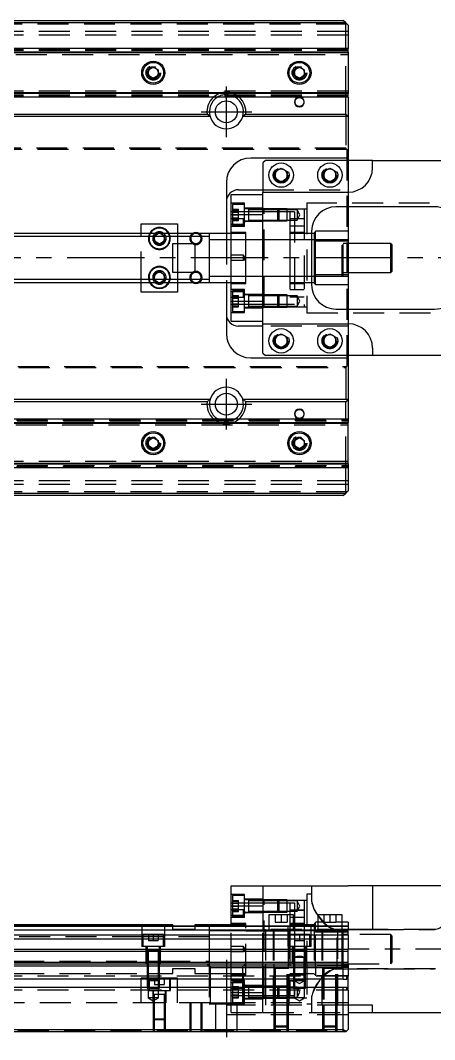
# Model space of a CAD drawing. Extents: x -13 to 750, y -349 to 120.
# Drawn here: x 325.4 to 495.5, y -320.8 to 97.5 of the extents above; entities that cross this region are included whole.
import ezdxf

# ---------------------------------------------------------------- set-up
doc = ezdxf.new("R2010")
doc.units = 0
doc.linetypes.add('CENTER', pattern=[50.8, 31.75, -6.35, 6.35, -6.35])
doc.linetypes.add('DASHED', pattern=[19.05, 12.7, -6.35])
doc.layers.get('0').update_dxf_attribs({"linetype": 'CONTINUOUS'})
doc.layers.add('CENTER', color=1, linetype='CENTER')

msp = doc.modelspace()

# ---------------------------------------------------------------- linework, layer by layer
at = {"color": 7, "linetype": 'CONTINUOUS'}
for p, q in [((305, 97.5), (458, 97.5)), ((459, 96.5), (305, 96.5)), ((459, 96.5), (458, 97.5)), ((460, 95.5), (459, 96.5)), ((459, 86), (459, 96.5)), ((460, 95.5), (460, 86)), ((460, 86), (305, 86)), ((460, 84.48), (312.27, 84.48)), ((460, 84.2), (312.95, 84.2)), ((460, 84.48), (460, 86)), ((460, 84.48), (460, 84.2)), ((460, 84.2), (460, 67.8)), ((378, 77.15), (380, 78.31)), ((378, 74.85), (378, 77.15)), ((380, 78.31), (382, 77.15)), ((382, 77.15), (382, 74.85)), ((438, 77.15), (440, 78.31)), ((438, 74.85), (438, 77.15)), ((440, 78.31), (442, 77.15)), ((442, 77.15), (442, 74.85)), ((380, 73.69), (378, 74.85)), ((382, 74.85), (380, 73.69)), ((440, 73.69), (438, 74.85)), ((442, 74.85), (440, 73.69)), ((460, 67.8), (305, 67.8)), ((460, 67.52), (305, 67.52)), ((460, 67.8), (460, 67.52)), ((460, 66), (460, 67.52)), ((460, 66), (305, 66)), ((459, 59), (459, 66)), ((460, 66), (460, 58)), ((305, 59), (402.06, 59)), ((403.29, 58), (402.06, 59)), ((417.94, 59), (416.71, 58)), ((417.94, 59), (459, 59)), ((459, 59), (460, 58)), ((403.29, 58), (305, 58)), ((460, 58), (416.71, 58)), ((460, 58), (460, 41)), ((460, 41), (420, 41)), ((426, 40), (425, 39)), ((425, 39), (425, 27)), ((470, 40), (426, 40)), ((460, 41), (460, 40)), ((470, 40), (503.5, 40)), ((470, 37), (470, 40)), ((430, 35.44), (432.5, 36.89)), ((430, 32.56), (430, 35.44)), ((432.5, 36.89), (435, 35.44)), ((435, 35.44), (435, 32.56)), ((450, 35.44), (452.5, 36.89)), ((450, 32.56), (450, 35.44)), ((452.5, 36.89), (455, 35.44)), ((455, 35.44), (455, 32.56)), ((410, 31), (410, 10)), ((432.5, 31.11), (430, 32.56)), ((435, 32.56), (432.5, 31.11)), ((452.5, 31.11), (450, 32.56)), ((455, 32.56), (452.5, 31.11)), ((412, 26), (425, 26)), ((412, 17.78), (412, 26)), ((415, 28), (425, 28)), ((425, 27), (460, 27)), ((425, 17.78), (425, 27)), ((495.5, 21), (455, 21)), ((460, 21), (460, 11)), ((412, 17.78), (425, 17.78)), ((412, -17.78), (412, 17.78)), ((425, -17.78), (425, 17.78)), ((425, -17.78), (425, 17.78)), ((375, 10), (375, 14)), ((375, 14), (390, 14)), ((390, 14), (390, 10)), ((403, 10), (305, 10)), ((381.96, 10), (382.5, 10.31)), ((382.5, 10.31), (383.04, 10)), ((412, 10), (403, 10)), ((403, 10), (403, -10)), ((403, 10), (403, -10)), ((445, 11), (445, -11)), ((446, 10), (445, 10)), ((446.31, 10.38), (446, 10.38)), ((446, 10.38), (446, 0)), ((446.63, 6.93), (446.63, 11)), ((460, 11), (446.63, 11)), ((460, 11), (460, 6.93)), ((388, -6), (388, 6)), ((388, 6), (397, 6)), ((397, 6), (397, -6)), ((446.63, -6.93), (446.63, 6.93)), ((460, 6.93), (446.63, 6.93)), ((460, 6.93), (460, -6.93)), ((477.5, 6), (460, 6)), ((478, 5.5), (477.5, 6)), ((477.5, -6), (477.5, 6)), ((478, 5.5), (478, -5.5)), ((446, 0), (446, -10.38)), ((397, -6), (388, -6)), ((446.63, -11), (446.63, -6.93)), ((460, -6.93), (446.63, -6.93)), ((460, -6), (477.5, -6)), ((460, -6.93), (460, -11)), ((477.5, -6), (478, -5.5)), ((305, -10), (403, -10)), ((375, -14), (375, -10)), ((382.5, -10.31), (381.96, -10)), ((383.04, -10), (382.5, -10.31)), ((390, -10), (390, -14)), ((403, -10), (412, -10)), ((410, -10), (410, -31)), ((445, -10), (446, -10)), ((446, -10.38), (446.31, -10.38)), ((460, -11), (446.63, -11)), ((460, -11), (460, -21)), ((390, -14), (375, -14)), ((412, -26), (412, -17.78)), ((412, -17.78), (425, -17.78)), ((425, -27), (425, -17.78)), ((455, -21), (495.5, -21)), ((412, -26), (425, -26)), ((425, -28), (415, -28)), ((425, -39), (425, -27)), ((425, -27), (460, -27)), ((430, -32.56), (432.5, -31.11)), ((430, -35.44), (430, -32.56)), ((432.5, -31.11), (435, -32.56)), ((435, -32.56), (435, -35.44)), ((450, -32.56), (452.5, -31.11)), ((450, -35.44), (450, -32.56)), ((452.5, -31.11), (455, -32.56)), ((455, -32.56), (455, -35.44)), ((432.5, -36.89), (430, -35.44)), ((435, -35.44), (432.5, -36.89)), ((452.5, -36.89), (450, -35.44)), ((455, -35.44), (452.5, -36.89)), ((470, -37), (470, -40)), ((420, -41), (460, -41)), ((425, -39), (426, -40)), ((470, -40), (426, -40)), ((460, -40), (460, -41)), ((460, -41), (460, -58)), ((503.5, -40), (470, -40)), ((305, -58), (403.29, -58)), ((402.06, -59), (403.29, -58)), ((416.71, -58), (460, -58)), ((416.71, -58), (417.94, -59)), ((460, -58), (459, -59)), ((460, -58), (460, -66)), ((402.06, -59), (305, -59)), ((459, -59), (417.94, -59)), ((459, -66), (459, -59)), ((305, -66), (460, -66)), ((460, -66), (460, -67.52)), ((305, -67.52), (460, -67.52)), ((305, -67.8), (460, -67.8)), ((460, -67.8), (460, -67.52)), ((460, -84.2), (460, -67.8)), ((378, -74.85), (380, -73.69)), ((378, -77.15), (378, -74.85)), ((380, -73.69), (382, -74.85)), ((382, -74.85), (382, -77.15)), ((438, -74.85), (440, -73.69)), ((438, -77.15), (438, -74.85)), ((440, -73.69), (442, -74.85)), ((442, -74.85), (442, -77.15)), ((380, -78.31), (378, -77.15)), ((382, -77.15), (380, -78.31)), ((440, -78.31), (438, -77.15)), ((442, -77.15), (440, -78.31)), ((305, -86), (460, -86)), ((312.27, -84.48), (460, -84.48)), ((312.95, -84.2), (460, -84.2)), ((459, -96.5), (459, -86)), ((460, -84.48), (460, -84.2)), ((460, -84.48), (460, -86)), ((460, -86), (460, -95.5)), ((459, -96.5), (460, -95.5)), ((305, -96.5), (459, -96.5)), ((458, -97.5), (305, -97.5)), ((458, -97.5), (459, -96.5)), ((412, -265.84), (412, -257.62)), ((412, -257.62), (425, -257.62)), ((425, -257.62), (460, -257.62)), ((425, -257.62), (425, -274.12)), ((470, -257.62), (460, -257.62)), ((503.5, -257.62), (470, -257.62)), ((470, -257.62), (470, -275.62)), ((412, -274.12), (412, -265.84)), ((412, -265.84), (425, -265.84)), ((427.5, -269.62), (427.5, -274.12)), ((437.5, -269.62), (427.5, -269.62)), ((437.5, -274.12), (437.5, -269.62)), ((447.5, -269.62), (447.5, -274.12)), ((457.5, -269.62), (447.5, -269.62)), ((457.5, -274.12), (457.5, -269.62)), ((388, -273.62), (304.5, -273.62)), ((304.5, -274.12), (460, -274.12)), ((304.5, -274.28), (460, -274.28)), ((304.5, -275.68), (460, -275.68)), ((388, -274.12), (388, -273.62)), ((403, -273.62), (397, -273.62)), ((397, -273.62), (397, -274.12)), ((412, -273.62), (403, -273.62)), ((403, -273.62), (403, -274.12)), ((403, -273.62), (403, -274.12)), ((460, -274.28), (460, -274.12)), ((460, -274.28), (460, -275.68)), ((470, -275.62), (460, -275.62)), ((460, -277.76), (460, -275.68)), ((304.5, -277.76), (460, -277.76)), ((304.5, -279.38), (460, -279.38)), ((460, -277.76), (460, -279.38)), ((460, -279.38), (460, -283.67)), ((304.5, -283.67), (460, -283.67)), ((460, -284.52), (460, -283.67)), ((0, -284.52), (460, -284.52)), ((460, -289.02), (460, -284.52)), ((0, -289.02), (460, -289.02)), ((1, -289.62), (459, -289.62)), ((458, -290.62), (2, -290.62)), ((435.5, -291.62), (429.5, -291.62)), ((435.5, -291.62), (429.5, -291.62)), ((458, -290.62), (459, -289.62)), ((458, -295.92), (458, -290.62)), ((459, -289.62), (460, -290.62)), ((459, -289.62), (460, -289.62)), ((460, -289.62), (460, -289.02)), ((460, -290.62), (460, -294.77)), ((458, -295.92), (2, -295.92)), ((458, -295.92), (459.5, -295.92)), ((459.5, -295.92), (459.5, -294.77)), ((459.5, -294.77), (460, -294.77)), ((460, -295.92), (459.5, -295.92)), ((460, -295.92), (460, -294.77)), ((460, -299.32), (460, -295.92)), ((458, -299.32), (2, -299.32)), ((459.5, -299.32), (458, -299.32)), ((458, -316.62), (458, -299.32)), ((459.5, -299.32), (460, -299.32)), ((459.5, -300.47), (459.5, -299.32)), ((460, -300.47), (459.5, -300.47)), ((460, -300.47), (460, -299.32)), ((460, -300.47), (460, -316.62)), ((385, -302.22), (380, -302.22)), ((470, -306.62), (460, -306.62)), ((470, -309.62), (470, -306.62)), ((460, -309.62), (470, -309.62)), ((470, -309.62), (503.5, -309.62)), ((459, -317.62), (1, -317.62)), ((2, -316.62), (458, -316.62)), ((459, -317.62), (458, -316.62)), ((460, -316.62), (459, -317.62))]:
    msp.add_line(p, q, dxfattribs=at)
at = {"color": 3, "linetype": 'DASHED'}
for p, q in [((460, 93), (0, 93)), ((459.5, 96), (294.8, 96)), ((460, 91.5), (0, 91.5)), ((460, 85.4), (0, 85.4)), ((460, 84.42), (304.5, 84.42)), ((460, 85.15), (305, 85.15)), ((459, 66), (459, 86)), ((304.5, 83.5), (460, 83.5)), ((377.5, 76), (377.53, 76.41)), ((437.5, 76), (437.53, 76.37)), ((460, 68.5), (304.5, 68.5)), ((460, 67.58), (304.5, 67.58)), ((460, 66.6), (0, 66.6)), ((460, 66.85), (305, 66.85)), ((459, 59), (459, 45)), ((459.5, 44.5), (0.5, 44.5)), ((459, 45), (1, 45)), ((459.5, 44.5), (459, 45)), ((459.5, 44.5), (459.5, -44.5)), ((460, 40), (460, 28)), ((429.5, 34), (429.52, 34.35)), ((449.5, 34), (449.52, 34.35)), ((425, 28), (460, 28)), ((425, 17.78), (425, 26)), ((460, 28), (460, 27)), ((460, 27), (460, 21)), ((417.5, 22.43), (412, 22.43)), ((417.5, 21.93), (412.5, 21.93)), ((412.5, 21.93), (412.5, 17.68)), ((417.5, 12.93), (417.5, 22.43)), ((512.5, 22.5), (443, 22.5)), ((443, 22.5), (443, -22.5)), ((412.5, 19), (412, 19)), ((412.5, 19.99), (415, 19.99)), ((412.5, 19.68), (415, 19.68)), ((425, 19), (412.5, 19)), ((412.5, 18.83), (415, 18.83)), ((412.5, 17.68), (415, 17.68)), ((412.5, 17.68), (412.5, 13.43)), ((415, 18.83), (415, 19.99)), ((415, 16.52), (415, 18.83)), ((425, 20.43), (417.5, 20.43)), ((419.11, 20.18), (417.5, 20.18)), ((425, 20.18), (419.09, 20.18)), ((419.1, 20.18), (419.1, 15.18)), ((419.1, 20.18), (419.1, 17.83)), ((425, 19.78), (419.1, 19.78)), ((419.1, 17.83), (419.1, 17.55)), ((419.1, 17.55), (419.1, 15.91)), ((425.5, 20), (425, 20.5)), ((431.1, 20.18), (425, 20.18)), ((431.1, 20.18), (425, 20.18)), ((425.5, 20), (425, 20)), ((431.5, 19.78), (425, 19.78)), ((436, 19), (425, 19)), ((431.28, 20), (425.5, 20)), ((425.5, -20), (425.5, 20)), ((431.5, 19.78), (431.1, 20.18)), ((435, 20.18), (431.1, 20.18)), ((431.1, 17.68), (431.1, 20.18)), ((431.1, 15.18), (431.1, 17.68)), ((442, 20), (431.28, 20)), ((435, 19.78), (431.5, 19.78)), ((431.5, 19.78), (431.5, 17.68)), ((431.5, 17.68), (431.5, 15.58)), ((435, 15.18), (435, 20.18)), ((439, 19.78), (435, 19.78)), ((438, 19), (436, 19)), ((436, 19), (436, 0)), ((438, 19), (438, 0)), ((440.21, 17.68), (439, 19.78)), ((439, 19.78), (439, 17.68)), ((439, 15.58), (440.21, 17.68)), ((439, 17.68), (439, 15.58)), ((443, 20), (442, 20)), ((442, 20), (442, 0)), ((417, 16.1), (412, 16.1)), ((412, 13.9), (417, 13.9)), ((417.5, 12.93), (412, 12.93)), ((412.5, 16.52), (415, 16.52)), ((412.5, 15.68), (415, 15.68)), ((412.5, 15.37), (415, 15.37)), ((412.5, 13.43), (417.5, 13.43)), ((415, 15.37), (415, 16.52)), ((417.66, 15), (417, 16.1)), ((417, 15), (417, 16.1)), ((417, 13.9), (417.66, 15)), ((417.66, 15), (417, 15)), ((417, 13.9), (417, 15)), ((417.5, 15.18), (419.11, 15.18)), ((425, 14.93), (417.5, 14.93)), ((419.09, 15.18), (425, 15.18)), ((419.1, 15.91), (419.1, 15.18)), ((419.1, 15.58), (425, 15.58)), ((425, 15.58), (431.5, 15.58)), ((425, 15.18), (431.1, 15.18)), ((425, 15.18), (431.1, 15.18)), ((431.1, 15.18), (431.5, 15.58)), ((431.1, 15.18), (435, 15.18)), ((431.5, 15.58), (435, 15.58)), ((435, 15.58), (439, 15.58)), ((438, 16), (436, 16)), ((442, 13), (436, 13)), ((442, 16), (438, 16)), ((375, -10), (375, 10)), ((380.5, 9.15), (381.96, 10)), ((380.5, 6.85), (380.5, 9.15)), ((383.04, 10), (384.5, 9.15)), ((384.5, 9.15), (384.5, 6.85)), ((390, 10), (390, 5)), ((410, 10), (410, -10)), ((418, 10.5), (412, 10.5)), ((418, 10), (412, 10)), ((418, 0), (418, 10.5)), ((442, 10.5), (436, 10.5)), ((442, 10), (436, 10)), ((436, 10), (436, 0)), ((445, 10), (442, 10)), ((380, 8), (380.01, 8.25)), ((382.5, 5.69), (380.5, 6.85)), ((384.5, 6.85), (382.5, 5.69)), ((390, 5), (390, -5)), ((412, 7.5), (403, 7.5)), ((418, 7.5), (412, 7.5)), ((425, 7.5), (418, 7.5)), ((436, 7.5), (425, 7.5)), ((442, 7.5), (436, 7.5)), ((445, 7.5), (442, 7.5)), ((446, 7.5), (445, 7.5)), ((446.63, 7.5), (446, 7.5)), ((457.5, 7.5), (446.63, 7.5)), ((460, 7.5), (457.5, 7.5)), ((458, 7), (457.5, 7.5)), ((457.5, -7.5), (457.5, 7.5)), ((458, -7), (458, 7)), ((460, 6), (458, 6)), ((417, 1.1), (412, 1.1)), ((417.66, 0), (417, 1.1)), ((417, -1.1), (417, 1.1)), ((417.66, 0), (417, -1.1)), ((418, -10.5), (418, 0)), ((436, 0), (436, -19)), ((436, 0), (436, -10)), ((438, 0), (438, -19)), ((442, 0), (442, -20)), ((417, -1.1), (412, -1.1)), ((380, -8), (380.01, -7.75)), ((380.5, -6.85), (382.5, -5.69)), ((380.5, -9.15), (380.5, -6.85)), ((382.5, -5.69), (384.5, -6.85)), ((384.5, -6.85), (384.5, -9.15)), ((390, -5), (390, -10)), ((403, -7.5), (412, -7.5)), ((412, -7.5), (418, -7.5)), ((418, -7.5), (425, -7.5)), ((425, -7.5), (436, -7.5)), ((436, -7.5), (442, -7.5)), ((442, -7.5), (445, -7.5)), ((445, -7.5), (446, -7.5)), ((446, -7.5), (446.63, -7.5)), ((446.63, -7.5), (457.5, -7.5)), ((457.5, -7.5), (458, -7)), ((457.5, -7.5), (460, -7.5)), ((458, -6), (460, -6)), ((381.96, -10), (380.5, -9.15)), ((384.5, -9.15), (383.04, -10)), ((412, -10), (418, -10)), ((412, -10.5), (418, -10.5)), ((436, -10), (442, -10)), ((436, -10.5), (442, -10.5)), ((442, -10), (445, -10)), ((417.5, -12.93), (412, -12.93)), ((417, -13.9), (412, -13.9)), ((412, -16.1), (417, -16.1)), ((417.5, -13.43), (412.5, -13.43)), ((412.5, -13.43), (412.5, -21.93)), ((412.5, -15.37), (415, -15.37)), ((412.5, -15.68), (415, -15.68)), ((412.5, -16.52), (415, -16.52)), ((415, -15.68), (415, -15.37)), ((415, -17.68), (415, -15.68)), ((417.66, -15), (417, -13.9)), ((417, -15), (417, -13.9)), ((417, -16.1), (417.66, -15)), ((417.66, -15), (417, -15)), ((417, -16.1), (417, -15)), ((417.5, -17.68), (417.5, -12.93)), ((425, -14.93), (417.5, -14.93)), ((419.11, -15.18), (417.5, -15.18)), ((425, -15.18), (419.09, -15.18)), ((419.1, -15.18), (419.1, -20.18)), ((425, -15.58), (419.1, -15.58)), ((431.1, -15.18), (425, -15.18)), ((431.1, -15.18), (425, -15.18)), ((431.5, -15.58), (425, -15.58)), ((431.5, -15.58), (431.1, -15.18)), ((435, -15.18), (431.1, -15.18)), ((431.1, -20.18), (431.1, -15.18)), ((435, -15.58), (431.5, -15.58)), ((431.5, -15.58), (431.5, -19.78)), ((435, -20.18), (435, -15.18)), ((439, -15.58), (435, -15.58)), ((436, -13), (442, -13)), ((436, -16), (438, -16)), ((438, -16), (442, -16)), ((440.21, -17.68), (439, -15.58)), ((439, -15.58), (439, -19.78)), ((412, -19), (412.5, -19)), ((412.5, -17.68), (415, -17.68)), ((412.5, -18.83), (415, -18.83)), ((412.5, -19), (425, -19)), ((412.5, -19.68), (415, -19.68)), ((412.5, -19.99), (415, -19.99)), ((415, -19.68), (415, -17.68)), ((415, -19.99), (415, -19.68)), ((417.5, -22.43), (417.5, -17.68)), ((417.5, -20.18), (419.11, -20.18)), ((417.5, -20.43), (425, -20.43)), ((419.09, -20.18), (425, -20.18)), ((419.1, -19.78), (425, -19.78)), ((425, -26), (425, -17.78)), ((425, -19), (436, -19)), ((425, -19.78), (431.5, -19.78)), ((425, -20), (425.5, -20)), ((425, -20.5), (425.5, -20)), ((425, -20.18), (431.1, -20.18)), ((425, -20.18), (431.1, -20.18)), ((425.5, -20), (431.28, -20)), ((431.1, -20.18), (431.5, -19.78)), ((431.1, -20.18), (435, -20.18)), ((431.28, -20), (442, -20)), ((431.5, -19.78), (435, -19.78)), ((435, -19.78), (439, -19.78)), ((436, -19), (438, -19)), ((439, -19.78), (440.21, -17.68)), ((442, -20), (443, -20)), ((412, -22.43), (417.5, -22.43)), ((412.5, -21.93), (417.5, -21.93)), ((443, -22.5), (512.5, -22.5)), ((460, -21), (460, -27)), ((460, -28), (425, -28)), ((460, -27), (460, -28)), ((460, -28), (460, -40)), ((429.5, -34), (429.52, -33.65)), ((449.5, -34), (449.52, -33.65)), ((0.5, -44.5), (459.5, -44.5)), ((1, -45), (459, -45)), ((459, -45), (459.5, -44.5)), ((459, -45), (459, -59)), ((0, -66.6), (460, -66.6)), ((305, -66.85), (460, -66.85)), ((459, -86), (459, -66)), ((304.5, -67.58), (460, -67.58)), ((304.5, -68.5), (460, -68.5)), ((382.48, -75.71), (382.5, -76)), ((437.5, -76), (437.53, -75.59)), ((460, -83.5), (304.5, -83.5)), ((0, -85.4), (460, -85.4)), ((304.5, -84.42), (460, -84.42)), ((305, -85.15), (460, -85.15)), ((460, -91.5), (0, -91.5)), ((460, -93), (0, -93)), ((459.5, -96), (294.8, -96)), ((445, -257.62), (445, -263.99)), ((417.5, -261.19), (412, -261.19)), ((417.5, -261.69), (412.5, -261.69)), ((412.5, -261.69), (412.5, -265.94)), ((417.5, -270.69), (417.5, -261.19)), ((425, -263.19), (417.5, -263.19)), ((419.1, -263.44), (417.5, -263.44)), ((419.1, -263.44), (419.09, -263.44)), ((419.11, -263.44), (419.1, -263.44)), ((425, -263.44), (419.1, -263.44)), ((419.1, -263.44), (419.1, -263.84)), ((419.1, -263.44), (419.1, -268.44)), ((419.1, -263.44), (419.1, -268.44)), ((425.5, -263.62), (425, -263.12)), ((431.1, -263.44), (425, -263.44)), ((431.1, -263.44), (425, -263.44)), ((431.5, -263.84), (431.1, -263.44)), ((435, -263.44), (431.1, -263.44)), ((431.1, -265.94), (431.1, -263.44)), ((435, -268.44), (435, -263.44)), ((445, -261.12), (443, -261.12)), ((443, -261.12), (443, -282.62)), ((412, -264.62), (412.5, -264.62)), ((412, -264.62), (412.5, -264.62)), ((417, -267.52), (412, -267.52)), ((412.5, -263.63), (415, -263.63)), ((412.5, -263.94), (415, -263.94)), ((412.5, -264.62), (417.5, -264.62)), ((412.5, -264.62), (417.5, -264.62)), ((412.5, -264.79), (415, -264.79)), ((412.5, -265.94), (412.5, -270.19)), ((412.5, -265.94), (415, -265.94)), ((412.5, -267.1), (415, -267.1)), ((415, -264.79), (415, -263.63)), ((415, -267.1), (415, -264.79)), ((415, -268.25), (415, -267.1)), ((417.66, -268.62), (417, -267.52)), ((417, -268.62), (417, -267.52)), ((417.5, -264.62), (419.1, -264.62)), ((417.5, -264.62), (419.1, -264.62)), ((425, -263.84), (419.1, -263.84)), ((419.1, -263.84), (419.1, -265.8)), ((419.1, -264.62), (425, -264.62)), ((419.1, -264.62), (425, -264.62)), ((419.1, -265.8), (419.1, -266.08)), ((419.1, -265.94), (419.1, -268.44)), ((419.1, -265.94), (419.1, -268.44)), ((419.1, -266.08), (419.1, -268.04)), ((425.5, -263.62), (425, -263.62)), ((431.5, -263.84), (425, -263.84)), ((425, -264.62), (431.5, -264.62)), ((425, -264.62), (431.5, -264.62)), ((431.28, -263.62), (425.5, -263.62)), ((425.5, -303.62), (425.5, -263.62)), ((431.1, -268.44), (431.1, -265.94)), ((435, -263.62), (431.28, -263.62)), ((435, -263.84), (431.5, -263.84)), ((431.5, -263.84), (431.5, -265.94)), ((431.5, -264.62), (435, -264.62)), ((431.5, -264.62), (435, -264.62)), ((431.5, -265.94), (431.5, -268.04)), ((442, -263.62), (435, -263.62)), ((439, -263.84), (435, -263.84)), ((435, -264.62), (436, -264.62)), ((435, -264.62), (436, -264.62)), ((436, -264.62), (438, -264.62)), ((436, -264.62), (436, -274.12)), ((438, -267.62), (436, -267.62)), ((438, -264.62), (438, -277.62)), ((438, -267.62), (442, -267.62)), ((442, -267.62), (438, -267.62)), ((440.21, -265.94), (439, -263.84)), ((439, -263.84), (439, -265.94)), ((439, -268.04), (440.21, -265.94)), ((439, -265.94), (439, -268.04)), ((443, -263.62), (442, -263.62)), ((442, -263.62), (442, -274.12)), ((412, -269.72), (417, -269.72)), ((417.5, -270.69), (412, -270.69)), ((412.5, -267.94), (415, -267.94)), ((412.5, -268.25), (415, -268.25)), ((412.5, -270.19), (417.5, -270.19)), ((417, -269.72), (417.66, -268.62)), ((417.66, -268.62), (417, -268.62)), ((417, -269.72), (417, -268.62)), ((417.5, -268.44), (419.11, -268.44)), ((425, -268.69), (417.5, -268.69)), ((419.09, -268.44), (425, -268.44)), ((419.1, -268.04), (425, -268.04)), ((425, -268.04), (431.5, -268.04)), ((425, -268.44), (431.1, -268.44)), ((425, -268.44), (431.1, -268.44)), ((430, -269.62), (430, -272.62)), ((431.1, -268.44), (431.5, -268.04)), ((431.1, -268.44), (435, -268.44)), ((431.5, -268.04), (435, -268.04)), ((432.5, -269.62), (432.5, -272.62)), ((435, -268.04), (439, -268.04)), ((435, -269.62), (435, -272.62)), ((442, -270.62), (436, -270.62)), ((442, -270.62), (436, -270.62)), ((447.51, -269.64), (449.94, -272.62)), ((450, -269.62), (450, -272.62)), ((452.5, -269.62), (452.5, -272.62)), ((455, -269.62), (455, -272.62)), ((375.25, -274.12), (375.25, -282.62)), ((384.75, -282.62), (384.75, -274.12)), ((388, -275.62), (388, -274.12)), ((397, -275.62), (388, -275.62)), ((397, -274.12), (397, -275.62)), ((403, -274.12), (403, -283.62)), ((403, -274.12), (403, -283.62)), ((418, -273.12), (412, -273.12)), ((418, -273.62), (412, -273.62)), ((412, -289.62), (412, -274.12)), ((418, -294.12), (418, -273.12)), ((425, -274.12), (425, -275.62)), ((425, -275.62), (426, -275.62)), ((425, -289.62), (425, -275.62)), ((460, -275.62), (426, -275.62)), ((426, -275.62), (426, -289.62)), ((427.5, -274.12), (427.5, -275.62)), ((429.25, -275.62), (429.25, -306.62)), ((429.5, -275.62), (429.5, -289.62)), ((430, -272.62), (432.5, -272.62)), ((432.5, -272.62), (435, -272.62)), ((435.25, -274.12), (435.25, -282.62)), ((435.5, -291.62), (435.5, -275.62)), ((435.75, -277.62), (435.75, -275.62)), ((442, -273.12), (436, -273.12)), ((437.5, -273.62), (436, -273.62)), ((436, -274.12), (436, -275.62)), ((436, -275.62), (436, -277.62)), ((442, -273.62), (437.5, -273.62)), ((437.5, -275.62), (437.5, -274.12)), ((446, -273.62), (442, -273.62)), ((442, -274.12), (442, -275.62)), ((442, -275.62), (442, -277.62)), ((444.75, -282.62), (444.75, -274.12)), ((446, -273.24), (446, -274.12)), ((446.31, -273.24), (446, -273.24)), ((446, -274.12), (446, -275.62)), ((446, -275.62), (446, -293.99)), ((446.63, -274.12), (446.63, -272.62)), ((447.5, -272.62), (446.63, -272.62)), ((446.63, -275.62), (446.63, -274.12)), ((446.63, -276.69), (446.63, -275.62)), ((450, -272.62), (447.5, -272.62)), ((447.5, -274.12), (447.5, -275.62)), ((449.25, -275.62), (449.25, -306.62)), ((449.5, -275.62), (449.5, -291.62)), ((449.94, -272.62), (451.58, -274.12)), ((450, -272.62), (452.5, -272.62)), ((452.5, -272.62), (455, -272.62)), ((457.5, -272.62), (455, -272.62)), ((495.5, -275.54), (455, -275.54)), ((455, -275.54), (457.5, -275.54)), ((455.5, -291.62), (455.5, -275.62)), ((455.75, -306.62), (455.75, -275.62)), ((460, -272.62), (457.5, -272.62)), ((457.5, -275.62), (457.5, -274.12)), ((457.5, -275.54), (460, -275.54)), ((460, -272.62), (460, -274.12)), ((460, -275.54), (470, -275.54)), ((470, -275.54), (495.5, -275.54)), ((495.85, -275.53), (495.5, -275.54)), ((375.75, -278.62), (324.25, -278.62)), ((375.75, -277.62), (375.75, -282.62)), ((384.25, -277.62), (375.75, -277.62)), ((384.25, -278.62), (375.75, -278.62)), ((378, -277.62), (378, -280.12)), ((378, -280.12), (380, -280.12)), ((380, -277.62), (380, -280.12)), ((380, -280.12), (382, -280.12)), ((382, -277.62), (382, -280.12)), ((384.25, -282.62), (384.25, -277.62)), ((403, -278.62), (384.25, -278.62)), ((412, -276.12), (403, -276.12)), ((418, -276.12), (412, -276.12)), ((425, -276.12), (418, -276.12)), ((418, -276.12), (425, -276.12)), ((429.5, -276.12), (425, -276.12)), ((425, -276.12), (429.5, -276.12)), ((435.5, -276.12), (429.5, -276.12)), ((429.5, -276.12), (435.5, -276.12)), ((436, -276.12), (435.5, -276.12)), ((435.5, -276.12), (436, -276.12)), ((435.75, -277.62), (435.75, -282.62)), ((444.25, -277.62), (435.75, -277.62)), ((442, -276.12), (436, -276.12)), ((436, -277.62), (436, -302.62)), ((438, -277.62), (438, -280.12)), ((438, -280.12), (438, -287.12)), ((438, -280.12), (440, -280.12)), ((440, -277.62), (440, -280.12)), ((440, -280.12), (442, -280.12)), ((446, -276.12), (442, -276.12)), ((442, -277.62), (442, -280.12)), ((442, -280.12), (442, -287.12)), ((444.25, -282.62), (444.25, -277.62)), ((446.63, -276.12), (446, -276.12)), ((446.63, -276.12), (446, -276.12)), ((449.5, -276.12), (446.63, -276.12)), ((449.5, -276.12), (446.63, -276.12)), ((446.63, -290.55), (446.63, -276.69)), ((449.5, -276.69), (446.63, -276.69)), ((455.5, -276.12), (449.5, -276.12)), ((455.5, -276.12), (449.5, -276.12)), ((455.5, -276.69), (449.5, -276.69)), ((457.5, -276.12), (455.5, -276.12)), ((457.5, -276.12), (455.5, -276.12)), ((460, -276.69), (455.5, -276.69)), ((458, -276.62), (457.5, -276.12)), ((460, -276.12), (457.5, -276.12)), ((457.5, -283.62), (457.5, -276.12)), ((458, -283.62), (458, -276.62)), ((460, -277.62), (458, -277.62)), ((477.5, -277.62), (460, -277.62)), ((478, -278.12), (477.5, -277.62)), ((477.5, -283.62), (477.5, -277.62)), ((478, -278.12), (478, -283.62)), ((384.75, -282.62), (375.25, -282.62)), ((377, -282.62), (377, -289.62)), ((377.5, -282.62), (377.5, -284.22)), ((377.5, -284.21), (377.5, -284.22)), ((377.5, -284.22), (377.5, -284.22)), ((377.5, -284.22), (377.5, -289.62)), ((382.5, -284.22), (377.5, -284.22)), ((377.9, -284.22), (377.9, -289.62)), ((382.1, -289.62), (382.1, -284.22)), ((382.5, -284.22), (382.5, -282.62)), ((382.5, -284.22), (382.5, -284.21)), ((382.5, -284.22), (382.5, -284.22)), ((382.5, -289.62), (382.5, -284.22)), ((383, -289.62), (383, -282.62)), ((403, -283.62), (403, -289.62)), ((403, -283.62), (403, -289.62)), ((417, -282.52), (412, -282.52)), ((417.66, -283.62), (417, -282.52)), ((417, -284.72), (417, -282.52)), ((417.66, -283.62), (417, -284.72)), ((444.75, -282.62), (435.25, -282.62)), ((435.75, -306.62), (435.75, -282.62)), ((437, -282.62), (437, -289.62)), ((437.5, -282.62), (437.5, -284.22)), ((437.5, -284.21), (437.5, -284.22)), ((437.5, -284.22), (437.5, -284.22)), ((437.5, -284.22), (437.5, -289.62)), ((442.5, -284.22), (437.5, -284.22)), ((437.9, -284.22), (437.9, -289.62)), ((442.1, -289.62), (442.1, -284.22)), ((442.5, -284.22), (442.5, -282.62)), ((442.5, -284.22), (442.5, -284.21)), ((442.5, -284.22), (442.5, -284.22)), ((442.5, -289.62), (442.5, -284.22)), ((443, -289.62), (443, -282.62)), ((457.5, -291.12), (457.5, -283.62)), ((458, -290.62), (458, -283.62)), ((477.5, -289.62), (477.5, -283.62)), ((478, -283.62), (478, -289.12)), ((417, -284.72), (412, -284.72)), ((438, -287.12), (438, -289.62)), ((442, -287.12), (438, -287.12)), ((440.06, -286.62), (439.94, -286.62)), ((442, -289.62), (442, -287.12)), ((322.5, -288.62), (377.5, -288.62)), ((377.5, -288.62), (377.9, -288.62)), ((377.5, -289.62), (377.5, -295.92)), ((377.5, -289.62), (377.5, -295.92)), ((377.9, -288.62), (382.1, -288.62)), ((377.9, -289.62), (377.9, -295.92)), ((382.1, -288.62), (382.5, -288.62)), ((382.1, -295.92), (382.1, -289.62)), ((382.5, -288.62), (403, -288.62)), ((382.5, -295.92), (382.5, -289.62)), ((382.5, -295.92), (382.5, -289.62)), ((388, -291.62), (397, -291.62)), ((388, -293.62), (388, -291.62)), ((397, -291.62), (397, -293.62)), ((402, -289.62), (403, -290.62)), ((402.06, -289.62), (403.29, -290.62)), ((403, -289.62), (403, -290.39)), ((403, -289.62), (403, -290.39)), ((403, -290.39), (403, -290.62)), ((403, -290.39), (403, -290.62)), ((403, -290.62), (403, -306.12)), ((403, -291.12), (403.29, -291.12)), ((403.29, -290.62), (403.29, -295.92)), ((403.29, -291.12), (412, -291.12)), ((412, -301.4), (412, -289.62)), ((412, -291.12), (418, -291.12)), ((416.71, -290.62), (417.94, -289.62)), ((416.71, -295.92), (416.71, -290.62)), ((417, -290.62), (418, -289.62)), ((417, -306.12), (417, -290.62)), ((418, -291.12), (425, -291.12)), ((418, -291.12), (425, -291.12)), ((425, -295.92), (425, -289.62)), ((425, -291.12), (429.5, -291.12)), ((425, -291.12), (429.5, -291.12)), ((426, -289.62), (426, -295.92)), ((429.5, -289.62), (429.5, -291.62)), ((429.5, -291.12), (436, -291.12)), ((429.5, -291.12), (436, -291.12)), ((429.5, -291.61), (429.5, -291.62)), ((429.5, -291.62), (429.5, -295.92)), ((429.5, -291.62), (429.5, -291.62)), ((435.5, -291.62), (429.5, -291.62)), ((430, -291.62), (430, -295.92)), ((435, -306.62), (435, -291.62)), ((435.5, -306.62), (435.5, -291.61)), ((436, -291.12), (446, -291.12)), ((437.5, -289.62), (437.5, -295.92)), ((437.5, -289.62), (437.5, -295.92)), ((437.9, -289.62), (437.9, -295.92)), ((438, -289.62), (438, -295.92)), ((442, -295.92), (442, -289.62)), ((442.1, -295.92), (442.1, -289.62)), ((442.5, -295.92), (442.5, -289.62)), ((442.5, -295.92), (442.5, -289.62)), ((443, -289.62), (443, -306.12)), ((446, -291.12), (457.5, -291.12)), ((446.63, -290.55), (446.63, -294.62)), ((460, -290.55), (446.63, -290.55)), ((449.5, -291.61), (449.5, -306.62)), ((455.5, -291.62), (449.5, -291.62)), ((450, -291.62), (450, -306.62)), ((454.07, -291.81), (454.31, -291.76)), ((454.31, -291.76), (454.65, -291.71)), ((454.65, -291.71), (455, -291.7)), ((455, -306.62), (455, -291.62)), ((455.56, -291.7), (455, -291.7)), ((455, -291.7), (455.56, -291.7)), ((455.5, -306.62), (455.5, -291.61)), ((495.5, -291.7), (455.56, -291.7)), ((455.56, -291.7), (495.5, -291.7)), ((457.5, -291.12), (458, -290.62)), ((460, -291.12), (457.5, -291.12)), ((458, -290.62), (460, -290.62)), ((460, -289.62), (477.5, -289.62)), ((460, -289.62), (460, -290.55)), ((477.5, -289.62), (478, -289.12)), ((495.85, -291.71), (495.5, -291.7)), ((459.5, -294.77), (0.5, -294.77)), ((322.5, -293.62), (377.5, -293.62)), ((377.5, -295.62), (375, -295.62)), ((375, -295.92), (375, -295.62)), ((375, -299.32), (375, -295.92)), ((377.5, -293.62), (377.9, -293.62)), ((377.9, -295.62), (377.5, -295.62)), ((377.5, -295.92), (377.5, -296.22)), ((377.5, -295.92), (377.5, -296.22)), ((377.5, -296.22), (377.9, -296.62)), ((377.5, -296.22), (377.5, -299.32)), ((377.5, -296.22), (382.5, -296.22)), ((377.9, -293.62), (382.1, -293.62)), ((382.1, -295.62), (377.9, -295.62)), ((377.9, -295.92), (377.9, -296.62)), ((377.9, -296.62), (377.9, -299.62)), ((382.1, -296.62), (377.9, -296.62)), ((378, -295.62), (378, -300.62)), ((378.25, -295.62), (378.25, -295.92)), ((378.25, -295.92), (378.25, -296.62)), ((378.25, -296.62), (378.25, -299.32)), ((380.5, -295.62), (380.5, -298.12)), ((382.1, -293.62), (382.5, -293.62)), ((382.5, -295.62), (382.1, -295.62)), ((382.1, -296.62), (382.1, -295.92)), ((382.1, -296.62), (382.5, -296.22)), ((382.1, -299.62), (382.1, -296.62)), ((382.5, -293.62), (388, -293.62)), ((390, -295.62), (382.5, -295.62)), ((382.5, -296.22), (382.5, -295.92)), ((382.5, -296.22), (382.5, -295.92)), ((382.5, -299.32), (382.5, -296.22)), ((384.5, -295.62), (384.5, -298.12)), ((386.75, -295.92), (386.75, -295.62)), ((386.75, -299.32), (386.75, -295.92)), ((387, -300.62), (387, -295.62)), ((390, -295.92), (390, -295.62)), ((390, -299.32), (390, -295.92)), ((397, -293.62), (403, -293.62)), ((403, -293.62), (403.29, -293.62)), ((403.29, -293.62), (412, -293.62)), ((403.29, -295.92), (403.29, -299.32)), ((412, -293.62), (418, -293.62)), ((412, -294.12), (418, -294.12)), ((417.5, -296.55), (412, -296.55)), ((416.71, -299.32), (416.71, -295.92)), ((417.5, -301.3), (417.5, -296.55)), ((425, -299.32), (425, -295.92)), ((426, -295.92), (426, -299.32)), ((429.5, -295.92), (429.5, -299.32)), ((430, -295.92), (430, -299.32)), ((436, -293.62), (446, -293.62)), ((436, -294.12), (442, -294.12)), ((436, -296.62), (437.9, -296.62)), ((437.9, -296.62), (436, -296.62)), ((437.5, -295.92), (437.5, -296.22)), ((437.5, -295.92), (437.5, -296.22)), ((437.5, -296.22), (437.9, -296.62)), ((437.5, -296.22), (437.5, -299.32)), ((437.5, -296.22), (442.5, -296.22)), ((437.9, -295.92), (437.9, -296.62)), ((437.9, -296.62), (437.9, -299.62)), ((442.1, -296.62), (437.9, -296.62)), ((438, -295.92), (438, -295.99)), ((438, -295.99), (438, -296.62)), ((438, -295.99), (438.17, -296.62)), ((442, -295.99), (438, -295.99)), ((438, -296.62), (440, -297.77)), ((438, -296.62), (438, -302.62)), ((440, -297.77), (442, -296.62)), ((441.83, -296.62), (442, -295.99)), ((442, -295.99), (442, -295.92)), ((442, -296.62), (442, -295.99)), ((442, -296.62), (442, -303.62)), ((442.1, -296.62), (442.1, -295.92)), ((442.1, -296.62), (442.5, -296.22)), ((442.1, -299.62), (442.1, -296.62)), ((442.5, -296.22), (442.5, -295.92)), ((442.5, -296.22), (442.5, -295.92)), ((442.5, -299.32), (442.5, -296.22)), ((446.31, -293.99), (446, -293.99)), ((460, -294.62), (446.63, -294.62)), ((459.5, -300.47), (0.5, -300.47)), ((375, -305.62), (375, -299.32)), ((377.5, -299.32), (377.5, -299.62)), ((377.5, -299.62), (382.5, -299.62)), ((377.9, -299.62), (377.9, -303.62)), ((378, -300.62), (387, -300.62)), ((378.25, -299.32), (378.25, -299.62)), ((378.25, -299.62), (378.25, -300.62)), ((379.75, -300.62), (379.75, -305.62)), ((380, -300.62), (380, -302.22)), ((380.5, -298.12), (382.5, -298.12)), ((382.1, -303.62), (382.1, -299.62)), ((382.5, -298.12), (384.5, -298.12)), ((382.5, -299.62), (382.5, -299.32)), ((385, -302.22), (385, -300.62)), ((385.25, -305.62), (385.25, -300.62)), ((386.75, -300.62), (386.75, -299.32)), ((390, -305.62), (390, -299.32)), ((403.29, -299.32), (403.29, -305.62)), ((417, -297.52), (412, -297.52)), ((412, -299.72), (417, -299.72)), ((417.5, -297.05), (412.5, -297.05)), ((412.5, -297.05), (412.5, -305.55)), ((412.5, -298.99), (415, -298.99)), ((412.5, -299.3), (415, -299.3)), ((412.5, -300.14), (415, -300.14)), ((415, -299.3), (415, -298.99)), ((415, -301.3), (415, -299.3)), ((416.71, -305.62), (416.71, -299.32)), ((417.66, -298.62), (417, -297.52)), ((417, -299.72), (417.66, -298.62)), ((417.66, -298.62), (417, -298.62)), ((417.66, -298.62), (417, -298.62)), ((425, -298.55), (417.5, -298.55)), ((419.11, -298.8), (417.5, -298.8)), ((425, -298.8), (419.09, -298.8)), ((419.1, -298.8), (419.1, -299.32)), ((419.1, -298.8), (419.1, -303.8)), ((425, -299.2), (419.1, -299.2)), ((419.1, -299.32), (419.1, -303.8)), ((429.5, -298.8), (425, -298.8)), ((429.5, -298.8), (425, -298.8)), ((429.5, -299.2), (425, -299.2)), ((425, -306.62), (425, -299.32)), ((426, -299.32), (426, -306.62)), ((430, -298.8), (429.5, -298.8)), ((430, -298.8), (429.5, -298.8)), ((430, -299.2), (429.5, -299.2)), ((429.5, -299.32), (429.5, -306.62)), ((431.1, -298.8), (430, -298.8)), ((431.1, -298.8), (430, -298.8)), ((431.5, -299.2), (430, -299.2)), ((430, -299.32), (430, -306.62)), ((431.5, -299.2), (431.1, -298.8)), ((435, -298.8), (431.1, -298.8)), ((431.1, -299.32), (431.1, -298.8)), ((431.1, -303.8), (431.1, -299.32)), ((435, -299.2), (431.5, -299.2)), ((431.5, -299.2), (431.5, -299.32)), ((431.5, -299.32), (431.5, -303.4)), ((439, -299.2), (435, -299.2)), ((437.5, -299.62), (436, -299.62)), ((437.5, -299.32), (437.5, -299.62)), ((437.5, -299.62), (442.5, -299.62)), ((437.9, -299.62), (437.9, -303.62)), ((440.21, -301.3), (439, -299.2)), ((439, -299.2), (439, -303.4)), ((442.1, -303.62), (442.1, -299.62)), ((442.5, -299.62), (442.5, -299.32)), ((377.9, -303.62), (380, -304.83)), ((382.1, -303.62), (377.9, -303.62)), ((380, -302.21), (380, -302.22)), ((380, -302.22), (380, -305.62)), ((380, -302.22), (380, -302.22)), ((385, -302.22), (380, -302.22)), ((380, -304.83), (382.1, -303.62)), ((380.4, -302.22), (380.4, -305.62)), ((384.6, -305.62), (384.6, -302.22)), ((385, -302.22), (385, -302.21)), ((385, -305.62), (385, -302.22)), ((385, -302.22), (385, -302.22)), ((412, -309.62), (412, -301.4)), ((412, -301.4), (416.71, -301.4)), ((412, -302.62), (425, -302.62)), ((412, -302.62), (425, -302.62)), ((412.5, -301.3), (415, -301.3)), ((412.5, -302.45), (415, -302.45)), ((412.5, -303.3), (415, -303.3)), ((412.5, -303.61), (415, -303.61)), ((415, -303.3), (415, -301.3)), ((415, -303.61), (415, -303.3)), ((416.71, -301.4), (425, -301.4)), ((417.5, -306.05), (417.5, -301.3)), ((417.5, -303.8), (419.11, -303.8)), ((417.5, -304.05), (425, -304.05)), ((419.09, -303.8), (425, -303.8)), ((419.1, -301.3), (419.1, -303.8)), ((419.1, -303.4), (425, -303.4)), ((425, -302.62), (436, -302.62)), ((425, -302.62), (436, -302.62)), ((425, -303.4), (431.5, -303.4)), ((425, -303.4), (431.5, -303.4)), ((425, -304.12), (425.5, -303.62)), ((425.5, -303.62), (425, -303.62)), ((425, -303.8), (431.1, -303.8)), ((425, -303.8), (431.1, -303.8)), ((425.5, -303.62), (437.9, -303.62)), ((437.9, -303.62), (425.5, -303.62)), ((431.1, -303.8), (431.5, -303.4)), ((431.1, -303.8), (435, -303.8)), ((431.5, -303.4), (435, -303.4)), ((435, -303.4), (439, -303.4)), ((436, -302.62), (438, -302.62)), ((437.9, -303.62), (440, -304.83)), ((442.1, -303.62), (437.9, -303.62)), ((439, -303.4), (440.21, -301.3)), ((440, -304.83), (442.1, -303.62)), ((442.1, -303.62), (443, -303.62)), ((445, -303.25), (445, -309.62)), ((403.29, -305.62), (296.71, -305.62)), ((380, -305.62), (380, -312.22)), ((380, -305.62), (380, -312.22)), ((380.4, -305.62), (380.4, -312.62)), ((384.6, -312.62), (384.6, -305.62)), ((385, -312.22), (385, -305.62)), ((385, -312.22), (385, -305.62)), ((395, -305.62), (395, -317.12)), ((395.4, -305.62), (395.4, -317.12)), ((399.6, -317.12), (399.6, -305.62)), ((400, -317.12), (400, -305.62)), ((403, -306.12), (417, -306.12)), ((403.29, -305.62), (416.71, -305.62)), ((405.5, -306.12), (405.5, -317.62)), ((410, -305.62), (410, -306.62)), ((410, -306.62), (410, -310.62)), ((420, -306.62), (410, -306.62)), ((412, -306.05), (417.5, -306.05)), ((412.5, -305.55), (417.5, -305.55)), ((414.5, -317.62), (414.5, -306.12)), ((460, -305.62), (416.71, -305.62)), ((460, -306.62), (420, -306.62)), ((425, -309.62), (425, -306.62)), ((429.5, -306.62), (429.5, -315.12)), ((429.5, -306.62), (429.5, -315.12)), ((430, -306.62), (430, -315.62)), ((435, -315.62), (435, -306.62)), ((435.5, -315.12), (435.5, -306.62)), ((435.5, -315.12), (435.5, -306.62)), ((443, -306.12), (445, -306.12)), ((449.5, -306.62), (449.5, -315.12)), ((449.5, -306.62), (449.5, -315.12)), ((450, -306.62), (450, -315.62)), ((455, -315.62), (455, -306.62)), ((455.5, -315.12), (455.5, -306.62)), ((455.5, -315.12), (455.5, -306.62)), ((380, -312.22), (380.4, -312.62)), ((380, -312.22), (380, -317.12)), ((380, -312.22), (385, -312.22)), ((380.4, -312.62), (380.4, -317.12)), ((384.6, -312.62), (380.4, -312.62)), ((384.6, -312.62), (385, -312.22)), ((384.6, -317.12), (384.6, -312.62)), ((385, -317.12), (385, -312.22)), ((415, -310.62), (410, -310.62)), ((412, -309.62), (425, -309.62)), ((460, -310.62), (415, -310.62)), ((425, -309.62), (460, -309.62)), ((0.5, -317.12), (459.5, -317.12)), ((429.5, -315.12), (430, -315.62)), ((429.5, -315.12), (429.5, -317.12)), ((429.5, -315.12), (435.5, -315.12)), ((430, -315.62), (430, -317.12)), ((435, -315.62), (430, -315.62)), ((435, -315.62), (435.5, -315.12)), ((435, -317.12), (435, -315.62)), ((435.5, -317.12), (435.5, -315.12)), ((449.5, -315.12), (450, -315.62)), ((449.5, -315.12), (449.5, -317.12)), ((449.5, -315.12), (455.5, -315.12)), ((450, -315.62), (450, -317.12)), ((455, -315.62), (450, -315.62)), ((455, -315.62), (455.5, -315.12)), ((455, -317.12), (455, -315.62)), ((455.5, -317.12), (455.5, -315.12))]:
    msp.add_line(p, q, dxfattribs=at)
at = {"color": 3, "linetype": 'CONTINUOUS'}
for p, q in [((403, 8.75), (305, 8.75)), ((305, -8.75), (403, -8.75))]:
    msp.add_line(p, q, dxfattribs=at)
at = {"color": 7, "linetype": 'CONTINUOUS'}
for centre, radius in [((380, 76), 4.75), ((380, 76), 4.25), ((440, 76), 4.75), ((440, 76), 4.25), ((410, 60), 4.5), ((432.5, 34), 5), ((452.5, 34), 5), ((432.5, -34), 5), ((452.5, -34), 5), ((410, -60), 4.5), ((380, -76), 4.75), ((380, -76), 4.25), ((440, -76), 4.75), ((440, -76), 4.25)]:
    msp.add_circle(centre, radius, dxfattribs=at)
at = {"color": 3, "linetype": 'DASHED'}
for centre, radius in [((380, 76), 3), ((380, 76), 2.5), ((440, 76), 3), ((440, 76), 2.5), ((440, 64), 1.83), ((432.5, 34), 3.25), ((432.5, 34), 3), ((452.5, 34), 3.25), ((452.5, 34), 3), ((382.5, 8), 2.5), ((382.5, -8), 2.5), ((432.5, -34), 3.25), ((432.5, -34), 3), ((452.5, -34), 3.25), ((452.5, -34), 3), ((440, -64), 1.83), ((380, -76), 3), ((380, -76), 2.5), ((440, -76), 3), ((440, -76), 2.5)]:
    msp.add_circle(centre, radius, dxfattribs=at)
for centre, radius, start, end in [((380, 76), 2.1, 162.2472, 180), ((380, 76), 2.1, 180, 197.7528), ((380, 76), 2.1, 137.7528, 162.2472), ((380, 76), 2.1, 197.7528, 222.2472), ((380, 76), 2.1, 102.2472, 137.7528), ((380, 76), 2.1, 77.7528, 102.2472), ((380, 76), 2.1, 42.2472, 77.7528), ((380, 76), 2.1, 17.7528, 42.2472), ((380, 76), 2.1, 317.7528, 342.2472), ((380, 76), 2.1, 342.2472, 17.7528), ((440, 76), 2.1, 162.2472, 180), ((440, 76), 2.1, 180, 197.7528), ((440, 76), 2.1, 137.7528, 162.2472), ((440, 76), 2.1, 197.7528, 222.2472), ((440, 76), 2.1, 102.2472, 137.7528), ((440, 76), 2.1, 77.7528, 102.2472), ((440, 76), 2.1, 42.2472, 77.7528), ((440, 76), 2.1, 17.7528, 42.2472), ((440, 76), 2.1, 317.7528, 342.2472), ((440, 76), 2.1, 342.2472, 17.7528), ((380, 76), 2.1, 222.2472, 257.7528), ((380, 76), 2.1, 257.7528, 282.2472), ((380, 76), 2.1, 282.2472, 317.7528), ((440, 76), 2.1, 222.2472, 257.7528), ((440, 76), 2.1, 257.7528, 282.2472), ((440, 76), 2.1, 282.2472, 317.7528), ((410, 60), 8, 48.5904, 131.4096), ((410, 60), 7, 58.9973, 121.0027), ((432.5, 34), 2.5, 120, 180), ((432.5, 34), 2.5, 180, 240), ((432.5, 34), 2.5, 60, 120), ((432.5, 34), 2.5, 360, 60), ((432.5, 34), 2.5, 300, 360), ((452.5, 34), 2.5, 120, 180), ((452.5, 34), 2.5, 180, 240), ((452.5, 34), 2.5, 60, 120), ((452.5, 34), 2.5, 360, 60), ((452.5, 34), 2.5, 300, 360), ((432.5, 34), 2.5, 240, 300), ((452.5, 34), 2.5, 240, 300), ((382.5, 8), 4.5, 153.6122, 221.8103), ((382.5, 8), 4.25, 151.9275, 224.9009), ((382.5, 8), 2.75, 133.3418, 270), ((382.5, 8), 2.1, 162.2472, 180), ((382.5, 8), 2.1, 137.7528, 162.2472), ((382.5, 8), 2.75, 46.6582, 133.3418), ((382.5, 8), 2.1, 107.7528, 137.7528), ((382.5, 8), 2.1, 102.2472, 107.7528), ((382.5, 8), 2.1, 77.7528, 102.2472), ((382.5, 8), 2.75, 270, 46.6582), ((382.5, 8), 2.1, 72.2472, 77.7528), ((382.5, 8), 2.1, 42.2472, 72.2472), ((382.5, 8), 2.1, 17.7528, 42.2472), ((382.5, 8), 2.1, 342.2472, 17.7528), ((382.5, 8), 4.5, 318.1897, 26.3878), ((382.5, 8), 4.25, 0, 28.0725), ((397.5, 8), 2.5, 126.8699, 258.463), ((397.5, 8), 2.1, 107.7528, 256.2259), ((397.5, 8), 2.1, 0, 72.2472), ((397.5, 8), 2.5, 0, 53.1301), ((382.5, 8), 4.5, 221.8103, 318.1897), ((382.5, 8), 4.25, 224.9009, 315.0991), ((382.5, 8), 2.1, 180, 197.7528), ((382.5, 8), 2.1, 197.7528, 222.2472), ((382.5, 8), 2.1, 222.2472, 257.7528), ((382.5, 8), 2.1, 257.7528, 282.2472), ((382.5, 8), 2.1, 282.2472, 317.7528), ((382.5, 8), 2.1, 317.7528, 342.2472), ((382.5, 8), 4.25, 315.0991, 0), ((397.5, 8), 2.1, 256.2259, 0), ((397.5, 8), 2.5, 258.463, 0), ((382.5, -8), 4.5, 90, 138.1897), ((382.5, -8), 4.25, 44.9009, 135.0991), ((382.5, -8), 4.5, 41.8103, 90), ((382.5, -8), 4.5, 138.1897, 206.3878), ((382.5, -8), 4.25, 135.0991, 208.0725), ((382.5, -8), 2.75, 313.3418, 226.6582), ((382.5, -8), 2.1, 162.2472, 180), ((382.5, -8), 2.1, 180, 197.7528), ((382.5, -8), 2.1, 137.7528, 162.2472), ((382.5, -8), 2.1, 102.2472, 137.7528), ((382.5, -8), 2.1, 77.7528, 102.2472), ((382.5, -8), 2.1, 42.2472, 77.7528), ((382.5, -8), 2.1, 17.7528, 42.2472), ((382.5, -8), 2.1, 342.2472, 17.7528), ((382.5, -8), 4.25, 0, 44.9009), ((382.5, -8), 4.5, 333.6122, 41.8103), ((382.5, -8), 4.25, 331.9275, 0), ((397.5, -8), 2.5, 101.537, 233.1301), ((397.5, -8), 2.1, 103.7741, 252.2472), ((397.5, -8), 2.5, 0, 101.537), ((397.5, -8), 2.1, 0, 103.7741), ((397.5, -8), 2.1, 287.7528, 0), ((397.5, -8), 2.5, 306.8699, 0), ((382.5, -8), 2.1, 197.7528, 222.2472), ((382.5, -8), 2.75, 226.6582, 270), ((382.5, -8), 2.1, 222.2472, 252.2472), ((382.5, -8), 2.1, 252.2472, 257.7528), ((382.5, -8), 2.1, 257.7528, 282.2472), ((382.5, -8), 2.75, 270, 313.3418), ((382.5, -8), 2.1, 282.2472, 287.7528), ((382.5, -8), 2.1, 287.7528, 317.7528), ((382.5, -8), 2.1, 317.7528, 342.2472), ((432.5, -34), 2.5, 120, 180), ((432.5, -34), 2.5, 60, 120), ((432.5, -34), 2.5, 0, 60), ((452.5, -34), 2.5, 120, 180), ((452.5, -34), 2.5, 60, 120), ((452.5, -34), 2.5, 0, 60), ((432.5, -34), 2.5, 180, 240), ((432.5, -34), 2.5, 240, 300), ((432.5, -34), 2.5, 300, 0), ((452.5, -34), 2.5, 180, 240), ((452.5, -34), 2.5, 240, 300), ((452.5, -34), 2.5, 300, 0), ((410, -60), 8, 228.5904, 311.4096), ((410, -60), 7, 238.9973, 301.0027), ((380, -76), 2.1, 137.7528, 162.2472), ((380, -76), 2.1, 102.2472, 137.7528), ((380, -76), 2.1, 77.7528, 102.2472), ((380, -76), 2.1, 42.2472, 77.7528), ((380, -76), 2.1, 17.7528, 42.2472), ((440, -76), 2.1, 137.7528, 162.2472), ((440, -76), 2.1, 102.2472, 137.7528), ((440, -76), 2.1, 77.7528, 102.2472), ((440, -76), 2.1, 42.2472, 77.7528), ((440, -76), 2.1, 17.7528, 42.2472), ((380, -76), 2.1, 162.2472, 180), ((380, -76), 2.1, 180, 197.7528), ((380, -76), 2.1, 197.7528, 222.2472), ((380, -76), 2.1, 222.2472, 257.7528), ((380, -76), 2.1, 257.7528, 282.2472), ((380, -76), 2.1, 282.2472, 317.7528), ((380, -76), 2.1, 317.7528, 342.2472), ((380, -76), 2.1, 342.2472, 17.7528), ((440, -76), 2.1, 162.2472, 180), ((440, -76), 2.1, 180, 197.7528), ((440, -76), 2.1, 197.7528, 222.2472), ((440, -76), 2.1, 222.2472, 257.7528), ((440, -76), 2.1, 257.7528, 282.2472), ((440, -76), 2.1, 282.2472, 317.7528), ((440, -76), 2.1, 317.7528, 342.2472), ((440, -76), 2.1, 342.2472, 17.7528), ((457.57, -261.94), 12.73, 189.2755, 222.3644), ((456.5, -262.26), 11.63, 188.5777, 219.4067), ((456.82, -265.89), 9.82, 208.1197, 259.3224), ((493.68, -265.89), 9.83, 280.6913, 331.8801), ((446.31, -272.93), 0.312, 270, 0), ((455.31, -269.97), 5.58, 228.05, 266.8311), ((439.94, -290.62), 4, 90, 118.9695), ((440.06, -290.62), 4, 61.0305, 90), ((462.06, -307.46), 17.57, 117.0366, 166.1234), ((456.82, -301.35), 9.82, 100.6776, 151.8803), ((457.57, -305.3), 12.73, 137.6356, 170.7245), ((446.31, -294.31), 0.312, 0, 90)]:
    msp.add_arc(centre, radius, start, end, dxfattribs=at)
at = {"color": 7, "linetype": 'CONTINUOUS'}
for centre, radius, start, end in [((410, 60), 8, 131.4096, 187.1808), ((410, 60), 7, 121.0027, 196.6015), ((410, 60), 7, 343.3985, 58.9973), ((410, 60), 8, 352.8192, 48.5904), ((440, 64), 2, 180, 90), ((440, 64), 2, 90, 180), ((410, 60), 7, 196.6015, 343.3985), ((420, 31), 10, 90, 180), ((460, 37), 10, 270, 0), ((415, 23), 5, 90, 180), ((455, 11), 10, 90, 180), ((495.5, 11), 10, 36.8699, 90), ((382.5, 8), 4.5, 90, 153.6122), ((382.5, 8), 4.25, 28.0725, 151.9275), ((382.5, 8), 4.5, 26.3878, 90), ((397.5, 8), 2.1, 72.2472, 107.7528), ((446.31, 10.69), 0.312, 270, 0), ((382.5, -8), 4.5, 206.3878, 333.6122), ((382.5, -8), 4.25, 208.0725, 331.9275), ((397.5, -8), 2.1, 252.2472, 287.7528), ((455, -11), 10, 180, 270), ((446.31, -10.69), 0.312, 0, 90), ((495.5, -11), 10, 270, 323.1301), ((415, -23), 5, 180, 270), ((460, -37), 10, 0, 90), ((420, -31), 10, 180, 270), ((410, -60), 7, 16.6015, 163.3985), ((410, -60), 7, 163.3985, 238.9973), ((410, -60), 7, 301.0027, 16.6015), ((410, -60), 8, 172.8192, 228.5904), ((410, -60), 8, 311.4096, 7.1808), ((440, -64), 2, 270, 180), ((440, -64), 2, 180, 270)]:
    msp.add_arc(centre, radius, start, end, dxfattribs=at)
at = {"color": 3, "linetype": 'CONTINUOUS'}
for centre, start, end in [((397.5, 8), 53.1301, 126.8699), ((397.5, -8), 233.1301, 306.8699)]:
    msp.add_arc(centre, 2.5, start, end, dxfattribs=at)
at = {"layer": 'CENTER', "color": 1, "linetype": 'CENTER'}
for p, q in [((410, 49.6), (410, 70.4)), ((399.6, 60), (420.4, 60)), ((528.75, 0), (-12.68, 0)), ((410, -70.4), (410, -49.6)), ((399.6, -60), (420.4, -60)), ((519.45, -283.62), (460, -283.62)), ((410, -287.97), (410, -320.77))]:
    msp.add_line(p, q, dxfattribs=at)

doc.saveas('drawing.dxf')
